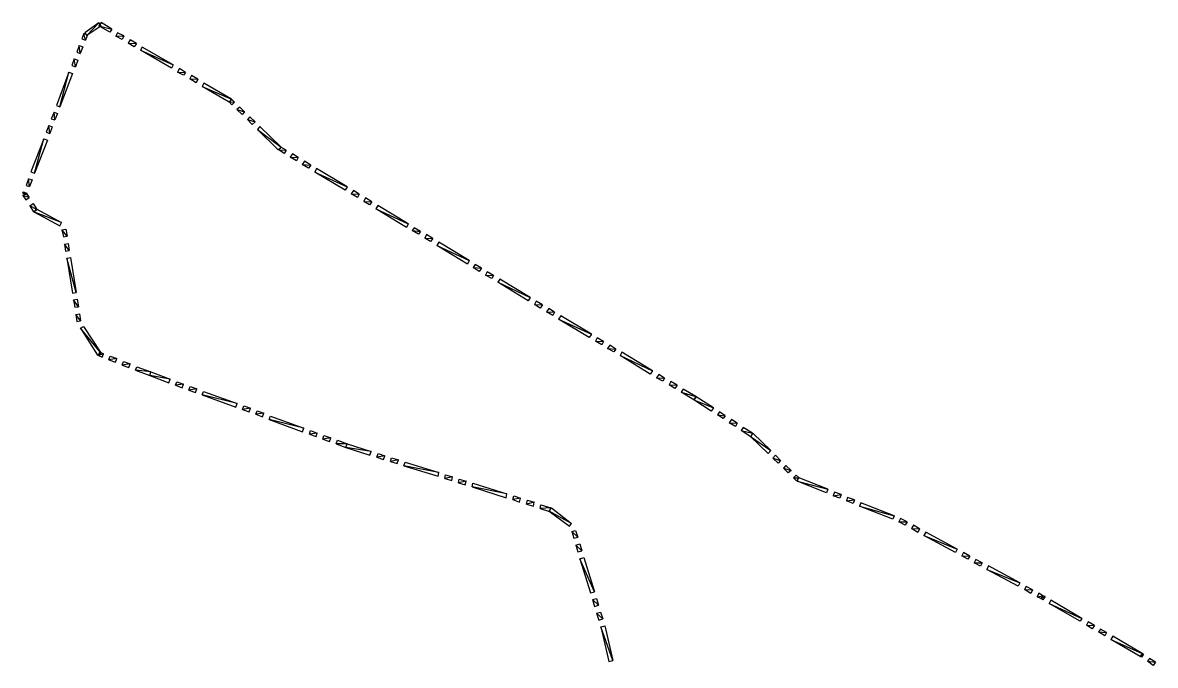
# Model space of a CAD drawing. Header units: feet. Extents: x 2486515 to 2490610, y 414642 to 418741.
# Drawn here: x 2486515 to 2489212, y 417210 to 418741 of the extents above; entities that cross this region are included whole.
import ezdxf

# ---------------------------------------------------------------- set-up
doc = ezdxf.new("R2010")
doc.units = ezdxf.units.FT
doc.layers.add('CLEARING_LIMITS', color=4, linetype='Continuous')

msp = doc.modelspace()

# ---------------------------------------------------------------- linework, layer by layer
at = {"layer": 'CLEARING_LIMITS'}
for points in [[(2486662.8, 418716.8), (2486667.6, 418710.2), (2486696.6, 418740.6), (2486662.8, 418716.8)], [(2486667.6, 418710.2), (2486696.6, 418740.6), (2486701.1, 418733), (2486667.6, 418710.2)], [(2486701.7, 418741.2), (2486696.5, 418733.5), (2486727.4, 418725.9), (2486701.7, 418741.2)], [(2486696.5, 418733.5), (2486727.4, 418725.9), (2486722.2, 418718.2), (2486696.5, 418733.5)], [(2486741.1, 418717.3), (2486737, 418709.2), (2486756.3, 418709.4), (2486741.1, 418717.3)], [(2486656.3, 418702.3), (2486664.8, 418699.2), (2486660.9, 418715.1), (2486656.3, 418702.3)], [(2486664.8, 418699.2), (2486660.9, 418715.1), (2486669.4, 418712), (2486664.8, 418699.2)], [(2486737, 418709.2), (2486756.3, 418709.4), (2486752.2, 418701.3), (2486737, 418709.2)], [(2486771.1, 418700.5), (2486765.9, 418692.7), (2486785.9, 418691.5), (2486771.1, 418700.5)], [(2486765.9, 418692.7), (2486785.9, 418691.5), (2486780.7, 418683.8), (2486765.9, 418692.7)], [(2486643.7, 418670.8), (2486652.2, 418667.7), (2486649.5, 418686.7), (2486643.7, 418670.8)], [(2486652.2, 418667.7), (2486649.5, 418686.7), (2486658, 418683.6), (2486652.2, 418667.7)], [(2486799.7, 418682.9), (2486795.9, 418675.9), (2486873.4, 418640.6), (2486799.7, 418682.9)], [(2486795.9, 418675.9), (2486873.4, 418640.6), (2486869.2, 418632.5), (2486795.9, 418675.9)], [(2486632.2, 418638.9), (2486640.7, 418635.8), (2486637.9, 418654.8), (2486632.2, 418638.9)], [(2486640.7, 418635.8), (2486637.9, 418654.8), (2486646.4, 418651.7), (2486640.7, 418635.8)], [(2486595.4, 418543.9), (2486603.9, 418540.8), (2486625.3, 418623.3), (2486595.4, 418543.9)], [(2486603.9, 418540.8), (2486625.3, 418623.3), (2486633.8, 418620.2), (2486603.9, 418540.8)], [(2486888.2, 418631.7), (2486884, 418623.6), (2486903, 418622.7), (2486888.2, 418631.7)], [(2486884, 418623.6), (2486903, 418622.7), (2486898.2, 418616.1), (2486884, 418623.6)], [(2486917.1, 418615.2), (2486913, 418607.1), (2486931.9, 418606.3), (2486917.1, 418615.2)], [(2486913, 418607.1), (2486931.9, 418606.3), (2486927.8, 418598.1), (2486913, 418607.1)], [(2486946.7, 418597.3), (2486942.6, 418589.2), (2487012.3, 418559.1), (2486946.7, 418597.3)], [(2486942.6, 418589.2), (2487012.3, 418559.1), (2487007.1, 418551.4), (2486942.6, 418589.2)], [(2487012.3, 418559.1), (2487006.4, 418552.9), (2487019.3, 418551.8), (2487012.3, 418559.1)], [(2486582.8, 418512.4), (2486591.3, 418509.3), (2486589.7, 418527.9), (2486582.8, 418512.4)], [(2486591.3, 418509.3), (2486589.7, 418527.9), (2486598.2, 418524.9), (2486591.3, 418509.3)], [(2487006.4, 418552.9), (2487019.3, 418551.8), (2487013.4, 418545.5), (2487006.4, 418552.9)], [(2487031.8, 418540.1), (2487024.9, 418534.1), (2487043.4, 418528.7), (2487031.8, 418540.1)], [(2487024.9, 418534.1), (2487043.4, 418528.7), (2487037.5, 418522.4), (2487024.9, 418534.1)], [(2487056, 418516.9), (2487050.1, 418510.6), (2487068.5, 418505.1), (2487056, 418516.9)], [(2487050.1, 418510.6), (2487068.5, 418505.1), (2487061.2, 418498.2), (2487050.1, 418510.6)], [(2486571.3, 418480.5), (2486579.8, 418477.4), (2486577.1, 418496.4), (2486571.3, 418480.5)], [(2486579.8, 418477.4), (2486577.1, 418496.4), (2486585.6, 418493.3), (2486579.8, 418477.4)], [(2487080.1, 418493.8), (2487073.8, 418486.4), (2487130.7, 418444.2), (2487080.1, 418493.8)], [(2487073.8, 418486.4), (2487130.7, 418444.2), (2487123.7, 418438.3), (2487073.8, 418486.4)], [(2486534.5, 418385.5), (2486543.1, 418382.4), (2486565.5, 418464.5), (2486534.5, 418385.5)], [(2486543.1, 418382.4), (2486565.5, 418464.5), (2486574, 418461.4), (2486543.1, 418382.4)], [(2487129.6, 418444.6), (2487124.8, 418437.9), (2487142.7, 418437.4), (2487129.6, 418444.6)], [(2487124.8, 418437.9), (2487142.7, 418437.4), (2487137.5, 418429.7), (2487124.8, 418437.9)], [(2487157.5, 418428.5), (2487152.3, 418420.7), (2487171.2, 418419.9), (2487157.5, 418428.5)], [(2487152.3, 418420.7), (2487171.2, 418419.9), (2487167.1, 418411.8), (2487152.3, 418420.7)], [(2487186, 418410.9), (2487180.8, 418403.2), (2487200.8, 418402), (2487186, 418410.9)], [(2487180.8, 418403.2), (2487200.8, 418402), (2487195.6, 418394.2), (2487180.8, 418403.2)], [(2487214.6, 418393.4), (2487210.4, 418385.3), (2487287.9, 418350), (2487214.6, 418393.4)], [(2486523, 418353.6), (2486531.5, 418350.5), (2486528.8, 418369.5), (2486523, 418353.6)], [(2486531.5, 418350.5), (2486528.8, 418369.5), (2486537.3, 418366.5), (2486531.5, 418350.5)], [(2487210.4, 418385.3), (2487287.9, 418350), (2487282.7, 418342.3), (2487210.4, 418385.3)], [(2487302.7, 418341.1), (2487297.5, 418333.3), (2487316.4, 418332.5), (2487302.7, 418341.1)], [(2486515, 418334.8), (2486523.5, 418331.7), (2486516.2, 418338), (2486515, 418334.8)], [(2486530.5, 418324.4), (2486515.6, 418329.8), (2486523.6, 418335.3), (2486530.5, 418324.4)], [(2486522.5, 418318.9), (2486530.5, 418324.4), (2486515.6, 418329.8), (2486522.5, 418318.9)], [(2486523.5, 418331.7), (2486516.2, 418338), (2486524.7, 418334.9), (2486523.5, 418331.7)], [(2487297.5, 418333.3), (2487316.4, 418332.5), (2487312.3, 418324.4), (2487297.5, 418333.3)], [(2487331.2, 418323.6), (2487327.1, 418315.4), (2487346, 418314.6), (2487331.2, 418323.6)], [(2487327.1, 418315.4), (2487346, 418314.6), (2487340.8, 418306.9), (2487327.1, 418315.4)], [(2486549.1, 418296), (2486531.8, 418304.7), (2486539.8, 418310.2), (2486549.1, 418296)], [(2486541.1, 418290.5), (2486549.1, 418296), (2486531.8, 418304.7), (2486541.1, 418290.5)], [(2486607.7, 418265.2), (2486543.2, 418289.7), (2486547.4, 418297.9), (2486607.7, 418265.2)], [(2486603.6, 418257.1), (2486607.7, 418265.2), (2486543.2, 418289.7), (2486603.6, 418257.1)], [(2487360.8, 418305.6), (2487355.6, 418297.9), (2487432.7, 418261.6), (2487360.8, 418305.6)], [(2487355.6, 418297.9), (2487432.7, 418261.6), (2487428.6, 418253.5), (2487355.6, 418297.9)], [(2486621.2, 418232.7), (2486608.7, 418248), (2486617.7, 418249.6), (2486621.2, 418232.7)], [(2486612.2, 418231.1), (2486621.2, 418232.7), (2486608.7, 418248), (2486612.2, 418231.1)], [(2487447.5, 418252.6), (2487442.7, 418246), (2487462.3, 418243.7), (2487447.5, 418252.6)], [(2487442.7, 418246), (2487462.3, 418243.7), (2487457.5, 418237), (2487442.7, 418246)], [(2487476.5, 418236.2), (2487472.3, 418228), (2487491.3, 418227.2), (2487476.5, 418236.2)], [(2486625.7, 418198.6), (2486614.3, 418213.5), (2486623.3, 418215.1), (2486625.7, 418198.6)], [(2486616.7, 418197), (2486625.7, 418198.6), (2486614.3, 418213.5), (2486616.7, 418197)], [(2487472.3, 418228), (2487491.3, 418227.2), (2487486, 418219.5), (2487472.3, 418228)], [(2487506.1, 418218.3), (2487500.9, 418210.5), (2487577.9, 418174.2), (2487506.1, 418218.3)], [(2487500.9, 418210.5), (2487577.9, 418174.2), (2487573.8, 418166.1), (2487500.9, 418210.5)], [(2486642.5, 418098.7), (2486620.3, 418180.1), (2486629.2, 418181.7), (2486642.5, 418098.7)], [(2486633.5, 418097.1), (2486642.5, 418098.7), (2486620.3, 418180.1), (2486633.5, 418097.1)], [(2487592.7, 418165.3), (2487587.5, 418157.5), (2487607.5, 418156.3), (2487592.7, 418165.3)], [(2487587.5, 418157.5), (2487607.5, 418156.3), (2487602.3, 418148.6), (2487587.5, 418157.5)], [(2487621.3, 418147.7), (2487617.1, 418139.6), (2487636.1, 418138.8), (2487621.3, 418147.7)], [(2487617.1, 418139.6), (2487636.1, 418138.8), (2487632.3, 418131.7), (2487617.1, 418139.6)], [(2487650.9, 418129.8), (2487646.1, 418123.1), (2487723.1, 418086.8), (2487650.9, 418129.8)], [(2487646.1, 418123.1), (2487723.1, 418086.8), (2487719, 418078.7), (2487646.1, 418123.1)], [(2486648.1, 418064.2), (2486636, 418080.6), (2486645, 418082.2), (2486648.1, 418064.2)], [(2486639.5, 418063.7), (2486648.1, 418064.2), (2486636, 418080.6), (2486639.5, 418063.7)], [(2487738, 418077.9), (2487733.8, 418069.8), (2487752.8, 418068.9), (2487738, 418077.9)], [(2487733.8, 418069.8), (2487752.8, 418068.9), (2487747.5, 418061.2), (2487733.8, 418069.8)], [(2486653, 418031.1), (2486641.6, 418046.1), (2486650.6, 418047.7), (2486653, 418031.1)], [(2486644, 418029.6), (2486653, 418031.1), (2486641.6, 418046.1), (2486644, 418029.6)], [(2487767.6, 418060), (2487762.4, 418052.2), (2487781.3, 418051.4), (2487767.6, 418060)], [(2487762.4, 418052.2), (2487781.3, 418051.4), (2487777.2, 418043.3), (2487762.4, 418052.2)], [(2487796.1, 418042.4), (2487790.9, 418034.7), (2487869.4, 417999.1), (2487796.1, 418042.4)], [(2486701.2, 417954.8), (2486652.5, 418013.3), (2486660.2, 418017.7), (2486701.2, 417954.8)], [(2487790.9, 418034.7), (2487869.4, 417999.1), (2487864.2, 417991.3), (2487790.9, 418034.7)], [(2486693.2, 417949.3), (2486701.2, 417954.8), (2486652.5, 418013.3), (2486693.2, 417949.3)], [(2487883.2, 417990.5), (2487879, 417982.4), (2487898, 417981.5), (2487883.2, 417990.5)], [(2487879, 417982.4), (2487898, 417981.5), (2487893.8, 417973.4), (2487879, 417982.4)], [(2487912.8, 417972.6), (2487907.6, 417964.8), (2487927.6, 417963.6), (2487912.8, 417972.6)], [(2487907.6, 417964.8), (2487927.6, 417963.6), (2487922.8, 417956.9), (2487907.6, 417964.8)], [(2486707.5, 417952.5), (2486695.3, 417948.5), (2486698.4, 417957), (2486707.5, 417952.5)], [(2486704.5, 417944), (2486707.5, 417952.5), (2486695.3, 417948.5), (2486704.5, 417944)], [(2486739.5, 417940.9), (2486720.4, 417938.2), (2486723.5, 417946.7), (2486739.5, 417940.9)], [(2486736.4, 417932.4), (2486739.5, 417940.9), (2486720.4, 417938.2), (2486736.4, 417932.4)], [(2486771, 417928.3), (2486752, 417925.6), (2486755, 417934.1), (2486771, 417928.3)], [(2487941.7, 417956.1), (2487937.6, 417948), (2488014.6, 417911.7), (2487941.7, 417956.1)], [(2487937.6, 417948), (2488014.6, 417911.7), (2488009.4, 417903.9), (2487937.6, 417948)], [(2486767.9, 417919.8), (2486771, 417928.3), (2486752, 417925.6), (2486767.9, 417919.8)], [(2486820.6, 417909.2), (2486783.5, 417913), (2486786.6, 417921.5), (2486820.6, 417909.2)], [(2486817.5, 417900.7), (2486820.6, 417909.2), (2486783.5, 417913), (2486817.5, 417900.7)], [(2486866, 417891.6), (2486817.5, 417900.7), (2486820.6, 417909.2), (2486866, 417891.6)], [(2486862.9, 417883.1), (2486866, 417891.6), (2486817.5, 417900.7), (2486862.9, 417883.1)], [(2486897.9, 417880.1), (2486878.8, 417877.3), (2486881.9, 417885.8), (2486897.9, 417880.1)], [(2486894.8, 417871.6), (2486897.9, 417880.1), (2486878.8, 417877.3), (2486894.8, 417871.6)], [(2488029.4, 417902.7), (2488024.2, 417895), (2488043.2, 417894.1), (2488029.4, 417902.7)], [(2488024.2, 417895), (2488043.2, 417894.1), (2488039.4, 417887.1), (2488024.2, 417895)], [(2488058.4, 417886.3), (2488054.2, 417878.1), (2488073.2, 417877.3), (2488058.4, 417886.3)], [(2486929.8, 417868.5), (2486910.7, 417865.8), (2486913.8, 417874.3), (2486929.8, 417868.5)], [(2486926.7, 417860), (2486929.8, 417868.5), (2486910.7, 417865.8), (2486926.7, 417860)], [(2487025.5, 417833.9), (2486942.7, 417854.2), (2486945.7, 417862.8), (2487025.5, 417833.9)], [(2487022.4, 417825.4), (2487025.5, 417833.9), (2486942.7, 417854.2), (2487022.4, 417825.4)], [(2488054.2, 417878.1), (2488073.2, 417877.3), (2488068, 417869.6), (2488054.2, 417878.1)], [(2488088, 417868.3), (2488082.8, 417860.6), (2488117.6, 417850.4), (2488088, 417868.3)], [(2488082.8, 417860.6), (2488117.6, 417850.4), (2488113.4, 417842.3), (2488082.8, 417860.6)], [(2487057.4, 417822.4), (2487038.4, 417819.6), (2487041.5, 417828.1), (2487057.4, 417822.4)], [(2488118.6, 417850), (2488113.4, 417842.3), (2488159.5, 417823.2), (2488118.6, 417850)], [(2488113.4, 417842.3), (2488159.5, 417823.2), (2488154.3, 417815.5), (2488113.4, 417842.3)], [(2487054.3, 417813.9), (2487057.4, 417822.4), (2487038.4, 417819.6), (2487054.3, 417813.9)], [(2487089.3, 417810.8), (2487070.3, 417808.1), (2487073.4, 417816.6), (2487089.3, 417810.8)], [(2487086.3, 417802.3), (2487089.3, 417810.8), (2487070.3, 417808.1), (2487086.3, 417802.3)], [(2487184.7, 417775.2), (2487101.8, 417795.5), (2487104.9, 417804), (2487184.7, 417775.2)], [(2488174.3, 417814.3), (2488169.1, 417806.5), (2488187.6, 417804.6), (2488174.3, 417814.3)], [(2488169.1, 417806.5), (2488187.6, 417804.6), (2488182.8, 417798), (2488169.1, 417806.5)], [(2487181.6, 417766.7), (2487184.7, 417775.2), (2487101.8, 417795.5), (2487181.6, 417766.7)], [(2488202.4, 417795.7), (2488197.2, 417787.9), (2488216.2, 417787.1), (2488202.4, 417795.7)], [(2488197.2, 417787.9), (2488216.2, 417787.1), (2488212, 417779), (2488197.2, 417787.9)], [(2488230.6, 417777.1), (2488225.4, 417769.3), (2488253.1, 417762.9), (2488230.6, 417777.1)], [(2487216.6, 417763.6), (2487197.6, 417760.9), (2487200.6, 417769.4), (2487216.6, 417763.6)], [(2487213.5, 417755.1), (2487216.6, 417763.6), (2487197.6, 417760.9), (2487213.5, 417755.1)], [(2487248.5, 417752.1), (2487229.5, 417749.3), (2487232.5, 417757.9), (2487248.5, 417752.1)], [(2487245.4, 417743.6), (2487248.5, 417752.1), (2487229.5, 417749.3), (2487245.4, 417743.6)], [(2487287.9, 417737.9), (2487261.4, 417737.8), (2487264.5, 417746.3), (2487287.9, 417737.9)], [(2488225.4, 417769.3), (2488253.1, 417762.9), (2488249, 417754.8), (2488225.4, 417769.3)], [(2488254.2, 417762.5), (2488247.9, 417755.2), (2488296.1, 417722.1), (2488254.2, 417762.5)], [(2488247.9, 417755.2), (2488296.1, 417722.1), (2488289.8, 417714.8), (2488247.9, 417755.2)], [(2487284.8, 417729.3), (2487287.9, 417737.9), (2487261.4, 417737.8), (2487284.8, 417729.3)], [(2487345, 417719.6), (2487284.8, 417729.3), (2487287.9, 417737.9), (2487345, 417719.6)], [(2487341.9, 417711.1), (2487345, 417719.6), (2487284.8, 417729.3), (2487341.9, 417711.1)], [(2487377.3, 417709.1), (2487358.3, 417706.4), (2487361.3, 417714.9), (2487377.3, 417709.1)], [(2487374.2, 417700.6), (2487377.3, 417709.1), (2487358.3, 417706.4), (2487374.2, 417700.6)], [(2487410, 417699.7), (2487390.6, 417695.9), (2487393.6, 417704.4), (2487410, 417699.7)], [(2487406.9, 417691.2), (2487410, 417699.7), (2487390.6, 417695.9), (2487406.9, 417691.2)], [(2487506.2, 417669.7), (2487422.9, 417685.4), (2487425.9, 417693.9), (2487506.2, 417669.7)], [(2488307.6, 417710.7), (2488301.4, 417703.4), (2488319.8, 417697.9), (2488307.6, 417710.7)], [(2488301.4, 417703.4), (2488319.8, 417697.9), (2488313.9, 417691.6), (2488301.4, 417703.4)], [(2487504.2, 417660.8), (2487506.2, 417669.7), (2487422.9, 417685.4), (2487504.2, 417660.8)], [(2488332.4, 417686.1), (2488326.5, 417679.8), (2488345, 417674.4), (2488332.4, 417686.1)], [(2488326.5, 417679.8), (2488345, 417674.4), (2488338, 417668.5), (2488326.5, 417679.8)], [(2487538.5, 417659.3), (2487520.1, 417655.1), (2487522.1, 417664), (2487538.5, 417659.3)], [(2487536.5, 417650.4), (2487538.5, 417659.3), (2487520.1, 417655.1), (2487536.5, 417650.4)], [(2487570.8, 417648.8), (2487552.4, 417644.6), (2487554.4, 417653.5), (2487570.8, 417648.8)], [(2487568.8, 417639.9), (2487570.8, 417648.8), (2487552.4, 417644.6), (2487568.8, 417639.9)], [(2487668.1, 417618.4), (2487585.1, 417635.2), (2487587.1, 417644.1), (2487668.1, 417618.4)], [(2488356.5, 417663), (2488350.6, 417656.7), (2488363.9, 417656.7), (2488356.5, 417663)], [(2488350.6, 417656.7), (2488363.9, 417656.7), (2488357.6, 417649.4), (2488350.6, 417656.7)], [(2488361.7, 417657.5), (2488358.7, 417649), (2488432.2, 417629.6), (2488361.7, 417657.5)], [(2488358.7, 417649), (2488432.2, 417629.6), (2488429.2, 417621.1), (2488358.7, 417649)], [(2487666, 417609.5), (2487668.1, 417618.4), (2487585.1, 417635.2), (2487666, 417609.5)], [(2487700.4, 417608), (2487682.4, 417604.8), (2487684.4, 417613.7), (2487700.4, 417608)], [(2488447.8, 417622.8), (2488444.7, 417614.3), (2488463.8, 417617), (2488447.8, 417622.8)], [(2488444.7, 417614.3), (2488463.8, 417617), (2488460.7, 417608.5), (2488444.7, 417614.3)], [(2488479.3, 417610.2), (2488476.3, 417601.7), (2488495.3, 417604.4), (2488479.3, 417610.2)], [(2487698.3, 417599.1), (2487700.4, 417608), (2487682.4, 417604.8), (2487698.3, 417599.1)], [(2487733, 417598.5), (2487714.7, 417594.4), (2487716.7, 417603.3), (2487733, 417598.5)], [(2487731, 417589.7), (2487733, 417598.5), (2487714.7, 417594.4), (2487731, 417589.7)], [(2487772.8, 417585.4), (2487747, 417583.9), (2487749, 417592.8), (2487772.8, 417585.4)], [(2487769.7, 417576.9), (2487772.8, 417585.4), (2487747, 417583.9), (2487769.7, 417576.9)], [(2487821.9, 417548.4), (2487768.6, 417577.3), (2487773.8, 417585), (2487821.9, 417548.4)], [(2488476.3, 417601.7), (2488495.3, 417604.4), (2488492.2, 417595.9), (2488476.3, 417601.7)], [(2488510.9, 417597.6), (2488507.8, 417589), (2488589.9, 417566.6), (2488510.9, 417597.6)], [(2488507.8, 417589), (2488589.9, 417566.6), (2488586.8, 417558.1), (2488507.8, 417589)], [(2487817.1, 417541.7), (2487821.9, 417548.4), (2487768.6, 417577.3), (2487817.1, 417541.7)], [(2488605.4, 417559.8), (2488601.3, 417551.6), (2488620.6, 417551.9), (2488605.4, 417559.8)], [(2487836.5, 417515.4), (2487822.2, 417529), (2487831.5, 417531.7), (2487836.5, 417515.4)], [(2488601.3, 417551.6), (2488620.6, 417551.9), (2488616.5, 417543.7), (2488601.3, 417551.6)], [(2488635.8, 417544), (2488631.7, 417535.8), (2488650.6, 417535), (2488635.8, 417544)], [(2488631.7, 417535.8), (2488650.6, 417535), (2488646.5, 417526.9), (2488631.7, 417535.8)], [(2487827.1, 417512.8), (2487836.5, 417515.4), (2487822.2, 417529), (2487827.1, 417512.8)], [(2488665.8, 417527.1), (2488660.6, 417519.4), (2488740.3, 417486.9), (2488665.8, 417527.1)], [(2488660.6, 417519.4), (2488740.3, 417486.9), (2488736.2, 417478.8), (2488660.6, 417519.4)], [(2487846.4, 417483), (2487832.1, 417496.6), (2487841.4, 417499.2), (2487846.4, 417483)], [(2487837, 417480.4), (2487846.4, 417483), (2487832.1, 417496.6), (2487837, 417480.4)], [(2488755.5, 417479), (2488751.3, 417470.9), (2488770.3, 417470.1), (2488755.5, 417479)], [(2487876.2, 417385.6), (2487842, 417464.1), (2487851.4, 417466.8), (2487876.2, 417385.6)], [(2487866.8, 417383), (2487876.2, 417385.6), (2487842, 417464.1), (2487866.8, 417383)], [(2488751.3, 417470.9), (2488770.3, 417470.1), (2488765.5, 417463.4), (2488751.3, 417470.9)], [(2488784.4, 417462.6), (2488780.3, 417454.5), (2488799.6, 417454.7), (2488784.4, 417462.6)], [(2488780.3, 417454.5), (2488799.6, 417454.7), (2488795.4, 417446.6), (2488780.3, 417454.5)], [(2488814.8, 417446.8), (2488810.6, 417438.7), (2488889.3, 417406.6), (2488814.8, 417446.8)], [(2488810.6, 417438.7), (2488889.3, 417406.6), (2488885.1, 417398.5), (2488810.6, 417438.7)], [(2488904.1, 417397.7), (2488900.3, 417390.6), (2488919.2, 417389.8), (2488904.1, 417397.7)], [(2487886.1, 417353.2), (2487871.7, 417366.8), (2487881.1, 417369.4), (2487886.1, 417353.2)], [(2488900.3, 417390.6), (2488919.2, 417389.8), (2488915.1, 417381.6), (2488900.3, 417390.6)], [(2488934.4, 417381.9), (2488930.3, 417373.7), (2488944.3, 417375.9), (2488934.4, 417381.9)], [(2488930.3, 417373.7), (2488944.3, 417375.9), (2488939.5, 417369.2), (2488930.3, 417373.7)], [(2488944.3, 417375.9), (2488939.5, 417369.2), (2488949.6, 417374), (2488944.3, 417375.9)], [(2488939.5, 417369.2), (2488949.6, 417374), (2488944.4, 417366.2), (2488939.5, 417369.2)], [(2487876.7, 417350.6), (2487886.1, 417353.2), (2487871.7, 417366.8), (2487876.7, 417350.6)], [(2488963.4, 417365.4), (2488959.2, 417357.3), (2489036.7, 417322), (2488963.4, 417365.4)], [(2488959.2, 417357.3), (2489036.7, 417322), (2489032.9, 417315), (2488959.2, 417357.3)], [(2487896, 417320.7), (2487881.7, 417334.3), (2487891, 417337), (2487896, 417320.7)], [(2487886.6, 417318.1), (2487896, 417320.7), (2487881.7, 417334.3), (2487886.6, 417318.1)], [(2489051.9, 417314.1), (2489047.7, 417306), (2489066.7, 417305.2), (2489051.9, 417314.1)], [(2487920.3, 417221.7), (2487891.6, 417301.9), (2487900.9, 417304.5), (2487920.3, 417221.7)], [(2487911, 417219.1), (2487920.3, 417221.7), (2487891.6, 417301.9), (2487911, 417219.1)], [(2489047.7, 417306), (2489066.7, 417305.2), (2489061.5, 417297.4), (2489047.7, 417306)], [(2489081.5, 417296.2), (2489076.7, 417289.6), (2489095.6, 417288.7), (2489081.5, 417296.2)], [(2489076.7, 417289.6), (2489095.6, 417288.7), (2489091.5, 417280.6), (2489076.7, 417289.6)], [(2489110.4, 417279.8), (2489106.3, 417271.6), (2489180.9, 417238.6), (2489110.4, 417279.8)], [(2489106.3, 417271.6), (2489180.9, 417238.6), (2489175.7, 417230.9), (2489106.3, 417271.6)], [(2489180.9, 417238.6), (2489175.7, 417230.9), (2489183.7, 417236.4), (2489180.9, 417238.6)], [(2489175.7, 417230.9), (2489183.7, 417236.4), (2489178.9, 417229.7), (2489175.7, 417230.9)], [(2489198.2, 417226.4), (2489193.3, 417219.7), (2489211.9, 417217.8), (2489198.2, 417226.4)], [(2489193.3, 417219.7), (2489211.9, 417217.8), (2489206.7, 417210.1), (2489193.3, 417219.7)]]:
    msp.add_lwpolyline(points, dxfattribs=at)

doc.saveas('drawing.dxf')
